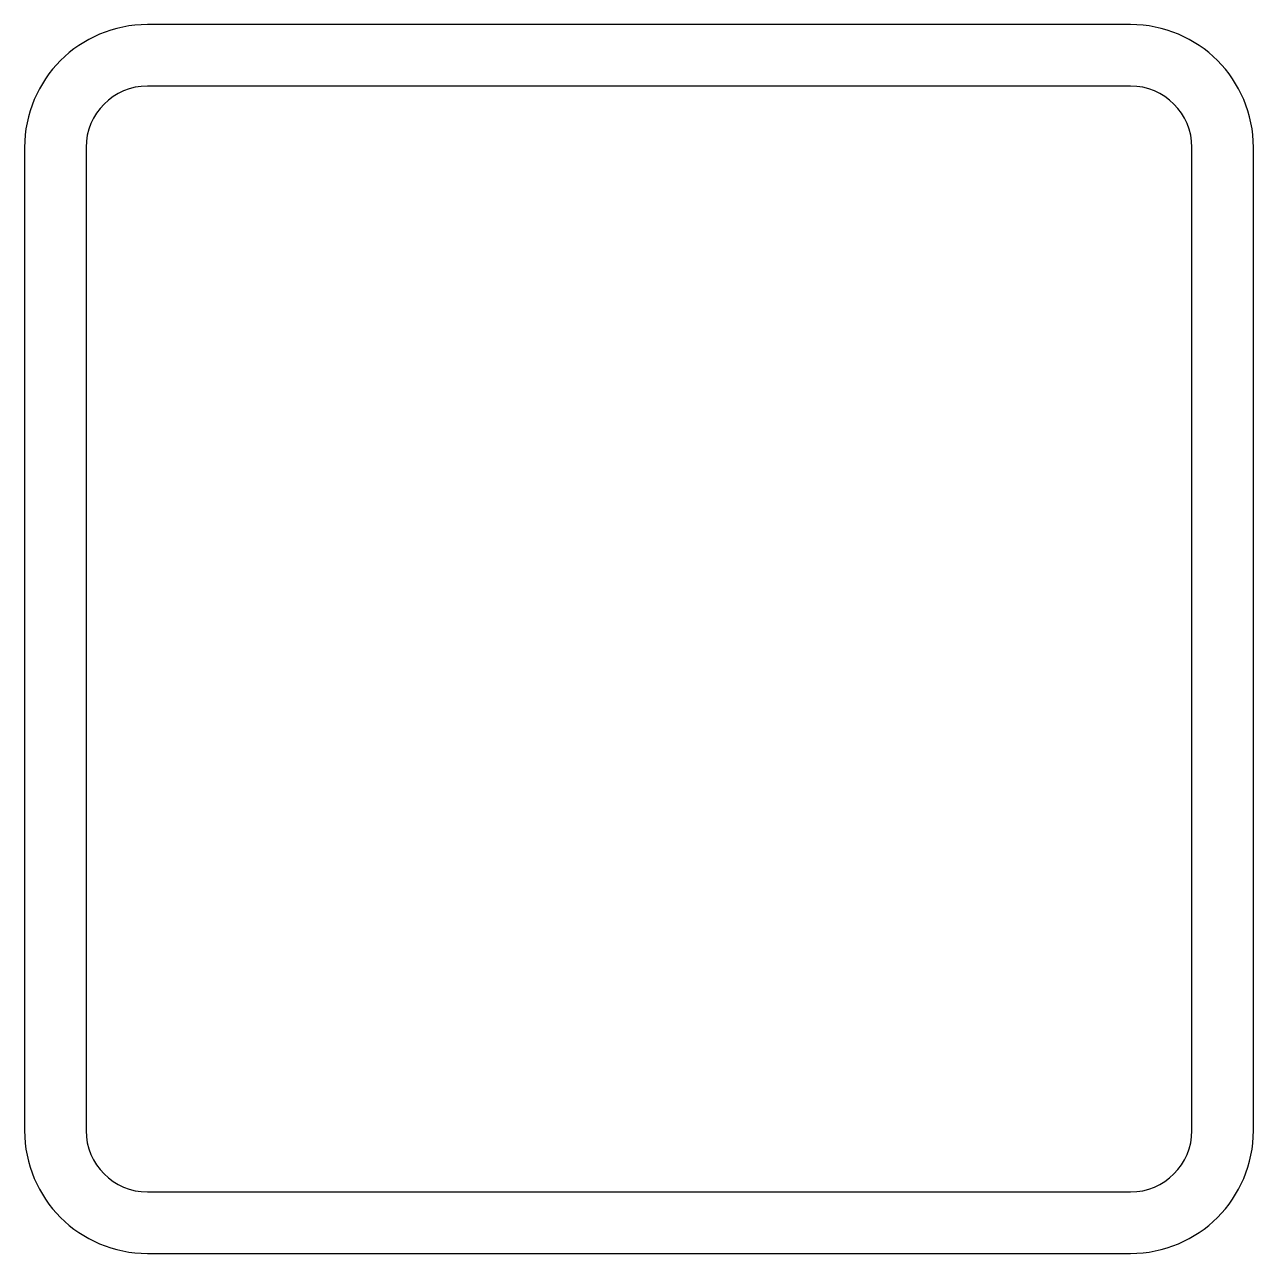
# Model space of a CAD drawing. Header units: inches. Extents: x -2.5 to 2.5, y -2.5 to 2.5.
import ezdxf

# ---------------------------------------------------------------- set-up
doc = ezdxf.new("R2010")
doc.units = ezdxf.units.IN
doc.layers.get('0').update_dxf_attribs({"linetype": 'CONTINUOUS'})

msp = doc.modelspace()

# ---------------------------------------------------------------- linework, layer by layer
for p, q in [((2, 2.5), (-2, 2.5)), ((2, 2.25), (-2, 2.25)), ((-2.5, 2), (-2.5, -2)), ((-2.25, 2), (-2.25, -2)), ((2.25, -2), (2.25, 2)), ((2.5, -2), (2.5, 2)), ((-2, -2.25), (2, -2.25)), ((-2, -2.5), (2, -2.5))]:
    msp.add_line(p, q)
for centre, radius, start, end in [((-2, 2), 0.5, 90, 180), ((2, 2), 0.5, 0, 90), ((-2, 2), 0.25, 90, 180), ((2, 2), 0.25, 0, 90), ((-2, -2), 0.5, 180, 270), ((-2, -2), 0.25, 180, 270), ((2, -2), 0.5, 270, 360), ((2, -2), 0.25, 270, 360)]:
    msp.add_arc(centre, radius, start, end)

doc.saveas('drawing.dxf')
